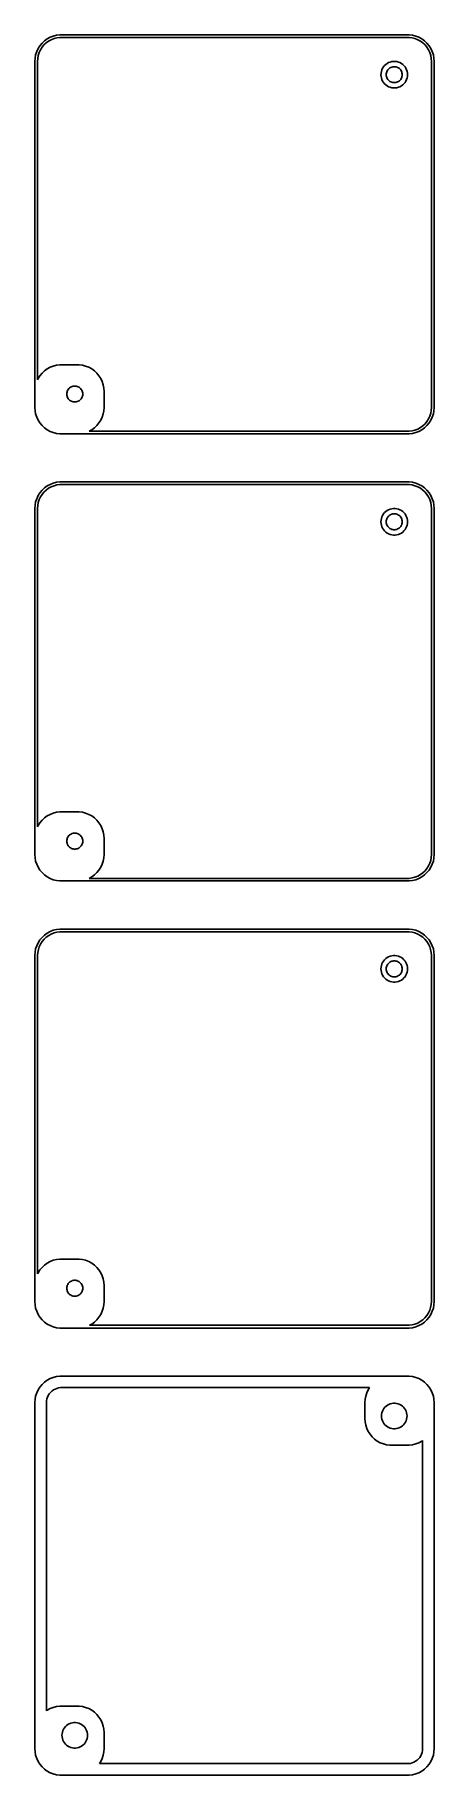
# Model space of a CAD drawing. Header units: metres. Extents: x -38 to 38, y 299 to 625.
import ezdxf

# ---------------------------------------------------------------- set-up
doc = ezdxf.new("R2010")
doc.units = ezdxf.units.M

msp = doc.modelspace()

# ---------------------------------------------------------------- linework, layer by layer
for p, q in [((-35.1791, 624.722), (-35.6871, 624.353)), ((-34.6289, 625.024), (-35.1791, 624.722)), ((-34.9112, 624.299), (-34.416, 624.572)), ((-34.0451, 625.255), (-34.6289, 625.024)), ((-34.416, 624.572), (-33.8906, 624.78)), ((-33.4369, 625.411), (-34.0451, 625.255)), ((-33.8906, 624.78), (-33.3432, 624.92)), ((-32.8139, 625.49), (-33.4369, 625.411)), ((-33.3432, 624.92), (-32.7825, 624.991)), ((32.8139, 625.49), (-32.8139, 625.49)), ((-32.7825, 624.991), (32.7825, 624.991)), ((32.7825, 624.991), (33.3432, 624.92)), ((33.4369, 625.411), (32.8139, 625.49)), ((33.3432, 624.92), (33.8906, 624.78)), ((34.0451, 625.255), (33.4369, 625.411)), ((33.8906, 624.78), (34.416, 624.572)), ((34.6289, 625.024), (34.0451, 625.255)), ((34.416, 624.572), (34.9112, 624.299)), ((35.1791, 624.722), (34.6289, 625.024)), ((35.6871, 624.353), (35.1791, 624.722)), ((-37.3429, 621.743), (-37.4606, 621.127)), ((-37.1489, 622.341), (-37.3429, 621.743)), ((-36.8815, 622.909), (-37.1489, 622.341)), ((-36.9645, 621.064), (-36.8586, 621.619)), ((-36.5451, 623.439), (-36.8815, 622.909)), ((-36.8586, 621.619), (-36.684, 622.157)), ((-36.684, 622.157), (-36.4434, 622.668)), ((-36.1448, 623.923), (-36.5451, 623.439)), ((-36.4434, 622.668), (-36.1406, 623.145)), ((-35.6871, 624.353), (-36.1448, 623.923)), ((-36.1406, 623.145), (-35.7803, 623.58)), ((-35.7803, 623.58), (-35.3684, 623.967)), ((-35.3684, 623.967), (-34.9112, 624.299)), ((34.9112, 624.299), (35.3684, 623.967)), ((35.3684, 623.967), (35.7803, 623.58)), ((36.1448, 623.923), (35.6871, 624.353)), ((35.7803, 623.58), (36.1406, 623.145)), ((36.1406, 623.145), (36.4434, 622.668)), ((36.5451, 623.439), (36.1448, 623.923)), ((36.4434, 622.668), (36.684, 622.157)), ((36.8815, 622.909), (36.5451, 623.439)), ((36.684, 622.157), (36.8586, 621.619)), ((36.8586, 621.619), (36.9645, 621.064)), ((37.1489, 622.341), (36.8815, 622.909)), ((37.3429, 621.743), (37.1489, 622.341)), ((37.4606, 621.127), (37.3429, 621.743)), ((-37.4606, 621.127), (-37.5, 620.5)), ((-37.5, 620.5), (-37.5, 555.5)), ((-37, 620.5), (-36.9645, 621.064)), ((-37, 560.657), (-37, 620.5)), ((27.5197, 618.313), (27.5, 618)), ((27.5, 618), (27.5197, 617.687)), ((27.5785, 618.622), (27.5197, 618.313)), ((27.6756, 618.92), (27.5785, 618.622)), ((27.8092, 619.204), (27.6756, 618.92)), ((27.9774, 619.469), (27.8092, 619.204)), ((28.1776, 619.711), (27.9774, 619.469)), ((28.4064, 619.926), (28.1776, 619.711)), ((28.6604, 620.111), (28.4064, 619.926)), ((28.5, 618), (28.5118, 618.188)), ((28.5118, 617.812), (28.5, 618)), ((28.5118, 618.188), (28.5471, 618.373)), ((28.5471, 618.373), (28.6053, 618.552)), ((28.6053, 618.552), (28.6855, 618.723)), ((28.9355, 620.262), (28.6604, 620.111)), ((28.6855, 618.723), (28.7865, 618.882)), ((28.7865, 618.882), (28.9065, 619.027)), ((28.9065, 619.027), (29.0439, 619.156)), ((29.2274, 620.378), (28.9355, 620.262)), ((29.0439, 619.156), (29.1963, 619.266)), ((29.1963, 619.266), (29.3613, 619.357)), ((29.5315, 620.456), (29.2274, 620.378)), ((29.3613, 619.357), (29.5365, 619.427)), ((29.843, 620.495), (29.5315, 620.456)), ((29.5365, 619.427), (29.7189, 619.473)), ((29.7189, 619.473), (29.9058, 619.497)), ((30.157, 620.495), (29.843, 620.495)), ((29.9058, 619.497), (30.0942, 619.497)), ((30.0942, 619.497), (30.2811, 619.473)), ((30.4684, 620.456), (30.157, 620.495)), ((30.2811, 619.473), (30.4635, 619.427)), ((30.4635, 619.427), (30.6387, 619.357)), ((30.7725, 620.378), (30.4684, 620.456)), ((30.6387, 619.357), (30.8037, 619.266)), ((31.0644, 620.262), (30.7725, 620.378)), ((30.8037, 619.266), (30.9561, 619.156)), ((30.9561, 619.156), (31.0934, 619.027)), ((31.3396, 620.111), (31.0644, 620.262)), ((31.0934, 619.027), (31.2135, 618.882)), ((31.2135, 618.882), (31.3145, 618.723)), ((31.3145, 618.723), (31.3947, 618.552)), ((31.5936, 619.926), (31.3396, 620.111)), ((31.3947, 618.552), (31.4529, 618.373)), ((31.4529, 618.373), (31.4882, 618.188)), ((31.4882, 618.188), (31.5, 618)), ((31.5, 618), (31.4882, 617.812)), ((31.8224, 619.711), (31.5936, 619.926)), ((32.0225, 619.469), (31.8224, 619.711)), ((32.1908, 619.204), (32.0225, 619.469)), ((32.3244, 618.92), (32.1908, 619.204)), ((32.4214, 618.622), (32.3244, 618.92)), ((32.4803, 618.313), (32.4214, 618.622)), ((32.5, 618), (32.4803, 618.313)), ((32.4803, 617.687), (32.5, 618)), ((36.9645, 621.064), (37, 620.5)), ((37, 620.5), (37, 555.5)), ((37.5, 620.5), (37.4606, 621.127)), ((37.5, 555.5), (37.5, 620.5)), ((27.5197, 617.687), (27.5785, 617.378)), ((27.5785, 617.378), (27.6756, 617.08)), ((27.6756, 617.08), (27.8092, 616.796)), ((27.8092, 616.796), (27.9774, 616.531)), ((27.9774, 616.531), (28.1776, 616.289)), ((28.1776, 616.289), (28.4064, 616.074)), ((28.4064, 616.074), (28.6604, 615.889)), ((28.5471, 617.627), (28.5118, 617.812)), ((28.6053, 617.448), (28.5471, 617.627)), ((28.6855, 617.277), (28.6053, 617.448)), ((28.6604, 615.889), (28.9355, 615.738)), ((28.7865, 617.118), (28.6855, 617.277)), ((28.9065, 616.973), (28.7865, 617.118)), ((29.0439, 616.844), (28.9065, 616.973)), ((28.9355, 615.738), (29.2274, 615.622)), ((29.1963, 616.734), (29.0439, 616.844)), ((29.3613, 616.643), (29.1963, 616.734)), ((29.2274, 615.622), (29.5315, 615.544)), ((29.5365, 616.573), (29.3613, 616.643)), ((29.5315, 615.544), (29.843, 615.505)), ((29.7189, 616.527), (29.5365, 616.573)), ((29.9058, 616.503), (29.7189, 616.527)), ((29.843, 615.505), (30.157, 615.505)), ((30.0942, 616.503), (29.9058, 616.503)), ((30.2811, 616.527), (30.0942, 616.503)), ((30.157, 615.505), (30.4684, 615.544)), ((30.4635, 616.573), (30.2811, 616.527)), ((30.6387, 616.643), (30.4635, 616.573)), ((30.4684, 615.544), (30.7725, 615.622)), ((30.8037, 616.734), (30.6387, 616.643)), ((30.7725, 615.622), (31.0644, 615.738)), ((30.9561, 616.844), (30.8037, 616.734)), ((31.0934, 616.973), (30.9561, 616.844)), ((31.0644, 615.738), (31.3396, 615.889)), ((31.2135, 617.118), (31.0934, 616.973)), ((31.3145, 617.277), (31.2135, 617.118)), ((31.3947, 617.448), (31.3145, 617.277)), ((31.3396, 615.889), (31.5936, 616.074)), ((31.4529, 617.627), (31.3947, 617.448)), ((31.4882, 617.812), (31.4529, 617.627)), ((31.5936, 616.074), (31.8224, 616.289)), ((31.8224, 616.289), (32.0225, 616.531)), ((32.0225, 616.531), (32.1908, 616.796)), ((32.1908, 616.796), (32.3244, 617.08)), ((32.3244, 617.08), (32.4214, 617.378)), ((32.4214, 617.378), (32.4803, 617.687)), ((-35.1791, 562.722), (-35.6871, 562.353)), ((-34.6289, 563.024), (-35.1791, 562.722)), ((-34.0451, 563.255), (-34.6289, 563.024)), ((-33.4369, 563.411), (-34.0451, 563.255)), ((-32.8139, 563.49), (-33.4369, 563.411)), ((-29.186, 563.49), (-32.8139, 563.49)), ((-28.5631, 563.411), (-29.186, 563.49)), ((-27.9549, 563.255), (-28.5631, 563.411)), ((-27.3711, 563.024), (-27.9549, 563.255)), ((-26.8209, 562.722), (-27.3711, 563.024)), ((-26.3129, 562.353), (-26.8209, 562.722)), ((-36.8815, 560.909), (-37, 560.657)), ((-36.5451, 561.439), (-36.8815, 560.909)), ((-36.1448, 561.923), (-36.5451, 561.439)), ((-35.6871, 562.353), (-36.1448, 561.923)), ((-31.0934, 559.027), (-30.9561, 559.156)), ((-30.9561, 559.156), (-30.8037, 559.266)), ((-30.8037, 559.266), (-30.6387, 559.357)), ((-30.6387, 559.357), (-30.4635, 559.427)), ((-30.4635, 559.427), (-30.2811, 559.473)), ((-30.2811, 559.473), (-30.0942, 559.497)), ((-30.0942, 559.497), (-29.9058, 559.497)), ((-29.9058, 559.497), (-29.7189, 559.473)), ((-29.7189, 559.473), (-29.5365, 559.427)), ((-29.5365, 559.427), (-29.3613, 559.357)), ((-29.3613, 559.357), (-29.1963, 559.266)), ((-29.1963, 559.266), (-29.0439, 559.156)), ((-29.0439, 559.156), (-28.9065, 559.027)), ((-25.8551, 561.923), (-26.3129, 562.353)), ((-25.4549, 561.439), (-25.8551, 561.923)), ((-25.1185, 560.909), (-25.4549, 561.439)), ((-24.8511, 560.341), (-25.1185, 560.909)), ((-24.6571, 559.743), (-24.8511, 560.341)), ((-24.5394, 559.127), (-24.6571, 559.743)), ((-31.5, 558), (-31.4882, 558.188)), ((-31.4882, 557.812), (-31.5, 558)), ((-31.4882, 558.188), (-31.4529, 558.373)), ((-31.4529, 557.627), (-31.4882, 557.812)), ((-31.4529, 558.373), (-31.3947, 558.552)), ((-31.3947, 557.448), (-31.4529, 557.627)), ((-31.3947, 558.552), (-31.3145, 558.723)), ((-31.3145, 557.277), (-31.3947, 557.448)), ((-31.3145, 558.723), (-31.2135, 558.882)), ((-31.2135, 557.118), (-31.3145, 557.277)), ((-31.2135, 558.882), (-31.0934, 559.027)), ((-31.0934, 556.973), (-31.2135, 557.118)), ((-30.9561, 556.844), (-31.0934, 556.973)), ((-30.8037, 556.734), (-30.9561, 556.844)), ((-30.6387, 556.643), (-30.8037, 556.734)), ((-30.4635, 556.573), (-30.6387, 556.643)), ((-30.2811, 556.527), (-30.4635, 556.573)), ((-30.0942, 556.503), (-30.2811, 556.527)), ((-29.9058, 556.503), (-30.0942, 556.503)), ((-29.7189, 556.527), (-29.9058, 556.503)), ((-29.5365, 556.573), (-29.7189, 556.527)), ((-29.3613, 556.643), (-29.5365, 556.573)), ((-29.1963, 556.734), (-29.3613, 556.643)), ((-29.0439, 556.844), (-29.1963, 556.734)), ((-28.9065, 556.973), (-29.0439, 556.844)), ((-28.9065, 559.027), (-28.7865, 558.882)), ((-28.7865, 557.118), (-28.9065, 556.973)), ((-28.7865, 558.882), (-28.6855, 558.723)), ((-28.6855, 557.277), (-28.7865, 557.118)), ((-28.6855, 558.723), (-28.6053, 558.552)), ((-28.6053, 557.448), (-28.6855, 557.277)), ((-28.6053, 558.552), (-28.5471, 558.373)), ((-28.5471, 557.627), (-28.6053, 557.448)), ((-28.5471, 558.373), (-28.5118, 558.188)), ((-28.5118, 557.812), (-28.5471, 557.627)), ((-28.5118, 558.188), (-28.5, 558)), ((-28.5, 558), (-28.5118, 557.812)), ((-24.5, 558.5), (-24.5394, 559.127)), ((-24.5, 555.5), (-24.5, 558.5)), ((-37.5, 555.5), (-37.4606, 554.873)), ((-37.4606, 554.873), (-37.3429, 554.257)), ((-37.3429, 554.257), (-37.1489, 553.659)), ((-37.1489, 553.659), (-36.8815, 553.091)), ((-36.8815, 553.091), (-36.5451, 552.561)), ((-25.4549, 552.561), (-25.1185, 553.091)), ((-25.1185, 553.091), (-24.8511, 553.659)), ((-24.8511, 553.659), (-24.6571, 554.257)), ((-24.6571, 554.257), (-24.5394, 554.873)), ((-24.5394, 554.873), (-24.5, 555.5)), ((36.1406, 552.855), (35.7803, 552.42)), ((36.4434, 553.332), (36.1406, 552.855)), ((36.684, 553.843), (36.4434, 553.332)), ((36.5451, 552.561), (36.8815, 553.091)), ((36.8586, 554.381), (36.684, 553.843)), ((36.9645, 554.936), (36.8586, 554.381)), ((36.8815, 553.091), (37.1489, 553.659)), ((37, 555.5), (36.9645, 554.936)), ((37.1489, 553.659), (37.3429, 554.257)), ((37.3429, 554.257), (37.4606, 554.873)), ((37.4606, 554.873), (37.5, 555.5)), ((-36.5451, 552.561), (-36.1448, 552.077)), ((-36.1448, 552.077), (-35.6871, 551.647)), ((-35.6871, 551.647), (-35.1791, 551.278)), ((-35.1791, 551.278), (-34.6289, 550.976)), ((-34.6289, 550.976), (-34.0451, 550.745)), ((-34.0451, 550.745), (-33.4369, 550.589)), ((-33.4369, 550.589), (-32.8139, 550.51)), ((-32.8139, 550.51), (32.8139, 550.51)), ((-27.311, 551.009), (-26.8209, 551.278)), ((32.7825, 551.009), (-27.311, 551.009)), ((-26.8209, 551.278), (-26.3129, 551.647)), ((-26.3129, 551.647), (-25.8551, 552.077)), ((-25.8551, 552.077), (-25.4549, 552.561)), ((33.3432, 551.08), (32.7825, 551.009)), ((32.8139, 550.51), (33.4369, 550.589)), ((33.8906, 551.22), (33.3432, 551.08)), ((33.4369, 550.589), (34.0451, 550.745)), ((34.416, 551.428), (33.8906, 551.22)), ((34.0451, 550.745), (34.6289, 550.976)), ((34.9112, 551.701), (34.416, 551.428)), ((34.6289, 550.976), (35.1791, 551.278)), ((35.3684, 552.033), (34.9112, 551.701)), ((35.1791, 551.278), (35.6871, 551.647)), ((35.7803, 552.42), (35.3684, 552.033)), ((35.6871, 551.647), (36.1448, 552.077)), ((36.1448, 552.077), (36.5451, 552.561)), ((-36.1448, 539.923), (-36.5451, 539.439)), ((-35.6871, 540.353), (-36.1448, 539.923)), ((-36.1406, 539.145), (-35.7803, 539.58)), ((-35.7803, 539.58), (-35.3684, 539.967)), ((-35.1791, 540.722), (-35.6871, 540.353)), ((-35.3684, 539.967), (-34.9112, 540.299)), ((-34.6289, 541.024), (-35.1791, 540.722)), ((-34.9112, 540.299), (-34.416, 540.572)), ((-34.0451, 541.255), (-34.6289, 541.024)), ((-34.416, 540.572), (-33.8906, 540.78)), ((-33.4369, 541.411), (-34.0451, 541.255)), ((-33.8906, 540.78), (-33.3432, 540.92)), ((-32.8139, 541.49), (-33.4369, 541.411)), ((-33.3432, 540.92), (-32.7825, 540.991)), ((32.8139, 541.49), (-32.8139, 541.49)), ((-32.7825, 540.991), (32.7825, 540.991)), ((32.7825, 540.991), (33.3432, 540.92)), ((33.4369, 541.411), (32.8139, 541.49)), ((33.3432, 540.92), (33.8906, 540.78)), ((34.0451, 541.255), (33.4369, 541.411)), ((33.8906, 540.78), (34.416, 540.572)), ((34.6289, 541.024), (34.0451, 541.255)), ((34.416, 540.572), (34.9112, 540.299)), ((35.1791, 540.722), (34.6289, 541.024)), ((34.9112, 540.299), (35.3684, 539.967)), ((35.6871, 540.353), (35.1791, 540.722)), ((35.3684, 539.967), (35.7803, 539.58)), ((36.1448, 539.923), (35.6871, 540.353)), ((35.7803, 539.58), (36.1406, 539.145)), ((36.5451, 539.439), (36.1448, 539.923)), ((-37.4606, 537.127), (-37.5, 536.5)), ((-37.5, 536.5), (-37.5, 471.5)), ((-37.3429, 537.743), (-37.4606, 537.127)), ((-37.1489, 538.341), (-37.3429, 537.743)), ((-36.8815, 538.909), (-37.1489, 538.341)), ((-37, 536.5), (-36.9645, 537.064)), ((-37, 476.657), (-37, 536.5)), ((-36.9645, 537.064), (-36.8586, 537.619)), ((-36.5451, 539.439), (-36.8815, 538.909)), ((-36.8586, 537.619), (-36.684, 538.157)), ((-36.684, 538.157), (-36.4434, 538.668)), ((-36.4434, 538.668), (-36.1406, 539.145)), ((28.9355, 536.262), (28.6604, 536.111)), ((29.2274, 536.378), (28.9355, 536.262)), ((29.5315, 536.456), (29.2274, 536.378)), ((29.843, 536.495), (29.5315, 536.456)), ((30.157, 536.495), (29.843, 536.495)), ((30.4684, 536.456), (30.157, 536.495)), ((30.7725, 536.378), (30.4684, 536.456)), ((31.0644, 536.262), (30.7725, 536.378)), ((31.3396, 536.111), (31.0644, 536.262)), ((36.1406, 539.145), (36.4434, 538.668)), ((36.4434, 538.668), (36.684, 538.157)), ((36.8815, 538.909), (36.5451, 539.439)), ((36.684, 538.157), (36.8586, 537.619)), ((36.8586, 537.619), (36.9645, 537.064)), ((37.1489, 538.341), (36.8815, 538.909)), ((36.9645, 537.064), (37, 536.5)), ((37, 536.5), (37, 471.5)), ((37.3429, 537.743), (37.1489, 538.341)), ((37.4606, 537.127), (37.3429, 537.743)), ((37.5, 536.5), (37.4606, 537.127)), ((37.5, 471.5), (37.5, 536.5)), ((27.5197, 534.313), (27.5, 534)), ((27.5, 534), (27.5197, 533.687)), ((27.5785, 534.622), (27.5197, 534.313)), ((27.5197, 533.687), (27.5785, 533.378)), ((27.6756, 534.92), (27.5785, 534.622)), ((27.5785, 533.378), (27.6756, 533.08)), ((27.8092, 535.204), (27.6756, 534.92)), ((27.6756, 533.08), (27.8092, 532.796)), ((27.9774, 535.469), (27.8092, 535.204)), ((28.1776, 535.711), (27.9774, 535.469)), ((28.4064, 535.926), (28.1776, 535.711)), ((28.6604, 536.111), (28.4064, 535.926)), ((28.5, 534), (28.5118, 534.188)), ((28.5118, 533.812), (28.5, 534)), ((28.5118, 534.188), (28.5471, 534.373)), ((28.5471, 533.627), (28.5118, 533.812)), ((28.5471, 534.373), (28.6053, 534.552)), ((28.6053, 533.448), (28.5471, 533.627)), ((28.6053, 534.552), (28.6855, 534.723)), ((28.6855, 533.277), (28.6053, 533.448)), ((28.6855, 534.723), (28.7865, 534.882)), ((28.7865, 533.118), (28.6855, 533.277)), ((28.7865, 534.882), (28.9065, 535.027)), ((28.9065, 532.973), (28.7865, 533.118)), ((28.9065, 535.027), (29.0439, 535.156)), ((29.0439, 535.156), (29.1963, 535.266)), ((29.1963, 535.266), (29.3613, 535.357)), ((29.3613, 535.357), (29.5365, 535.427)), ((29.5365, 535.427), (29.7189, 535.473)), ((29.7189, 535.473), (29.9058, 535.497)), ((29.9058, 535.497), (30.0942, 535.497)), ((30.0942, 535.497), (30.2811, 535.473)), ((30.2811, 535.473), (30.4635, 535.427)), ((30.4635, 535.427), (30.6387, 535.357)), ((30.6387, 535.357), (30.8037, 535.266)), ((30.8037, 535.266), (30.9561, 535.156)), ((30.9561, 535.156), (31.0934, 535.027)), ((31.0934, 535.027), (31.2135, 534.882)), ((31.2135, 533.118), (31.0934, 532.973)), ((31.2135, 534.882), (31.3145, 534.723)), ((31.3145, 533.277), (31.2135, 533.118)), ((31.3145, 534.723), (31.3947, 534.552)), ((31.3947, 533.448), (31.3145, 533.277)), ((31.5936, 535.926), (31.3396, 536.111)), ((31.3947, 534.552), (31.4529, 534.373)), ((31.4529, 533.627), (31.3947, 533.448)), ((31.4529, 534.373), (31.4882, 534.188)), ((31.4882, 533.812), (31.4529, 533.627)), ((31.4882, 534.188), (31.5, 534)), ((31.5, 534), (31.4882, 533.812)), ((31.8224, 535.711), (31.5936, 535.926)), ((32.0225, 535.469), (31.8224, 535.711)), ((32.1908, 535.204), (32.0225, 535.469)), ((32.3244, 534.92), (32.1908, 535.204)), ((32.1908, 532.796), (32.3244, 533.08)), ((32.4214, 534.622), (32.3244, 534.92)), ((32.3244, 533.08), (32.4214, 533.378)), ((32.4803, 534.313), (32.4214, 534.622)), ((32.4214, 533.378), (32.4803, 533.687)), ((32.5, 534), (32.4803, 534.313)), ((32.4803, 533.687), (32.5, 534)), ((27.8092, 532.796), (27.9774, 532.531)), ((27.9774, 532.531), (28.1776, 532.289)), ((28.1776, 532.289), (28.4064, 532.074)), ((28.4064, 532.074), (28.6604, 531.889)), ((28.6604, 531.889), (28.9355, 531.738)), ((29.0439, 532.844), (28.9065, 532.973)), ((28.9355, 531.738), (29.2274, 531.622)), ((29.1963, 532.734), (29.0439, 532.844)), ((29.3613, 532.643), (29.1963, 532.734)), ((29.2274, 531.622), (29.5315, 531.544)), ((29.5365, 532.573), (29.3613, 532.643)), ((29.5315, 531.544), (29.843, 531.505)), ((29.7189, 532.527), (29.5365, 532.573)), ((29.9058, 532.503), (29.7189, 532.527)), ((29.843, 531.505), (30.157, 531.505)), ((30.0942, 532.503), (29.9058, 532.503)), ((30.2811, 532.527), (30.0942, 532.503)), ((30.157, 531.505), (30.4684, 531.544)), ((30.4635, 532.573), (30.2811, 532.527)), ((30.6387, 532.643), (30.4635, 532.573)), ((30.4684, 531.544), (30.7725, 531.622)), ((30.8037, 532.734), (30.6387, 532.643)), ((30.7725, 531.622), (31.0644, 531.738)), ((30.9561, 532.844), (30.8037, 532.734)), ((31.0934, 532.973), (30.9561, 532.844)), ((31.0644, 531.738), (31.3396, 531.889)), ((31.3396, 531.889), (31.5936, 532.074)), ((31.5936, 532.074), (31.8224, 532.289)), ((31.8224, 532.289), (32.0225, 532.531)), ((32.0225, 532.531), (32.1908, 532.796)), ((-36.5451, 477.439), (-36.8815, 476.909)), ((-36.1448, 477.923), (-36.5451, 477.439)), ((-35.6871, 478.353), (-36.1448, 477.923)), ((-35.1791, 478.722), (-35.6871, 478.353)), ((-34.6289, 479.024), (-35.1791, 478.722)), ((-34.0451, 479.255), (-34.6289, 479.024)), ((-33.4369, 479.411), (-34.0451, 479.255)), ((-32.8139, 479.49), (-33.4369, 479.411)), ((-29.186, 479.49), (-32.8139, 479.49)), ((-28.5631, 479.411), (-29.186, 479.49)), ((-27.9549, 479.255), (-28.5631, 479.411)), ((-27.3711, 479.024), (-27.9549, 479.255)), ((-26.8209, 478.722), (-27.3711, 479.024)), ((-26.3129, 478.353), (-26.8209, 478.722)), ((-25.8551, 477.923), (-26.3129, 478.353)), ((-25.4549, 477.439), (-25.8551, 477.923)), ((-25.1185, 476.909), (-25.4549, 477.439)), ((-36.8815, 476.909), (-37, 476.657)), ((-31.5, 474), (-31.4882, 474.188)), ((-31.4882, 474.188), (-31.4529, 474.373)), ((-31.4529, 474.373), (-31.3947, 474.552)), ((-31.3947, 474.552), (-31.3145, 474.723)), ((-31.3145, 474.723), (-31.2135, 474.882)), ((-31.2135, 474.882), (-31.0934, 475.027)), ((-31.0934, 475.027), (-30.9561, 475.156)), ((-30.9561, 475.156), (-30.8037, 475.266)), ((-30.8037, 475.266), (-30.6387, 475.357)), ((-30.6387, 475.357), (-30.4635, 475.427)), ((-30.4635, 475.427), (-30.2811, 475.473)), ((-30.2811, 475.473), (-30.0942, 475.497)), ((-30.0942, 475.497), (-29.9058, 475.497)), ((-29.9058, 475.497), (-29.7189, 475.473)), ((-29.7189, 475.473), (-29.5365, 475.427)), ((-29.5365, 475.427), (-29.3613, 475.357)), ((-29.3613, 475.357), (-29.1963, 475.266)), ((-29.1963, 475.266), (-29.0439, 475.156)), ((-29.0439, 475.156), (-28.9065, 475.027)), ((-28.9065, 475.027), (-28.7865, 474.882)), ((-28.7865, 474.882), (-28.6855, 474.723)), ((-28.6855, 474.723), (-28.6053, 474.552)), ((-28.6053, 474.552), (-28.5471, 474.373)), ((-28.5471, 474.373), (-28.5118, 474.188)), ((-28.5118, 474.188), (-28.5, 474)), ((-24.8511, 476.341), (-25.1185, 476.909)), ((-24.6571, 475.743), (-24.8511, 476.341)), ((-24.5394, 475.127), (-24.6571, 475.743)), ((-24.5, 474.5), (-24.5394, 475.127)), ((-24.5, 471.5), (-24.5, 474.5)), ((-37.5, 471.5), (-37.4606, 470.873)), ((-37.4606, 470.873), (-37.3429, 470.257)), ((-31.4882, 473.812), (-31.5, 474)), ((-31.4529, 473.627), (-31.4882, 473.812)), ((-31.3947, 473.448), (-31.4529, 473.627)), ((-31.3145, 473.277), (-31.3947, 473.448)), ((-31.2135, 473.118), (-31.3145, 473.277)), ((-31.0934, 472.973), (-31.2135, 473.118)), ((-30.9561, 472.844), (-31.0934, 472.973)), ((-30.8037, 472.734), (-30.9561, 472.844)), ((-30.6387, 472.643), (-30.8037, 472.734)), ((-30.4635, 472.573), (-30.6387, 472.643)), ((-30.2811, 472.527), (-30.4635, 472.573)), ((-30.0942, 472.503), (-30.2811, 472.527)), ((-29.9058, 472.503), (-30.0942, 472.503)), ((-29.7189, 472.527), (-29.9058, 472.503)), ((-29.5365, 472.573), (-29.7189, 472.527)), ((-29.3613, 472.643), (-29.5365, 472.573)), ((-29.1963, 472.734), (-29.3613, 472.643)), ((-29.0439, 472.844), (-29.1963, 472.734)), ((-28.9065, 472.973), (-29.0439, 472.844)), ((-28.7865, 473.118), (-28.9065, 472.973)), ((-28.6855, 473.277), (-28.7865, 473.118)), ((-28.6053, 473.448), (-28.6855, 473.277)), ((-28.5471, 473.627), (-28.6053, 473.448)), ((-28.5118, 473.812), (-28.5471, 473.627)), ((-28.5, 474), (-28.5118, 473.812)), ((-24.6571, 470.257), (-24.5394, 470.873)), ((-24.5394, 470.873), (-24.5, 471.5)), ((36.9645, 470.936), (36.8586, 470.381)), ((37, 471.5), (36.9645, 470.936)), ((37.3429, 470.257), (37.4606, 470.873)), ((37.4606, 470.873), (37.5, 471.5)), ((-37.3429, 470.257), (-37.1489, 469.659)), ((-37.1489, 469.659), (-36.8815, 469.091)), ((-36.8815, 469.091), (-36.5451, 468.561)), ((-36.5451, 468.561), (-36.1448, 468.077)), ((-36.1448, 468.077), (-35.6871, 467.647)), ((-35.6871, 467.647), (-35.1791, 467.278)), ((-26.8209, 467.278), (-26.3129, 467.647)), ((-26.3129, 467.647), (-25.8551, 468.077)), ((-25.8551, 468.077), (-25.4549, 468.561)), ((-25.4549, 468.561), (-25.1185, 469.091)), ((-25.1185, 469.091), (-24.8511, 469.659)), ((-24.8511, 469.659), (-24.6571, 470.257)), ((34.9112, 467.701), (34.416, 467.428)), ((35.3684, 468.033), (34.9112, 467.701)), ((35.1791, 467.278), (35.6871, 467.647)), ((35.7803, 468.42), (35.3684, 468.033)), ((35.6871, 467.647), (36.1448, 468.077)), ((36.1406, 468.855), (35.7803, 468.42)), ((36.4434, 469.332), (36.1406, 468.855)), ((36.1448, 468.077), (36.5451, 468.561)), ((36.684, 469.843), (36.4434, 469.332)), ((36.5451, 468.561), (36.8815, 469.091)), ((36.8586, 470.381), (36.684, 469.843)), ((36.8815, 469.091), (37.1489, 469.659)), ((37.1489, 469.659), (37.3429, 470.257)), ((-35.1791, 467.278), (-34.6289, 466.976)), ((-34.6289, 466.976), (-34.0451, 466.745)), ((-34.0451, 466.745), (-33.4369, 466.589)), ((-33.4369, 466.589), (-32.8139, 466.51)), ((-32.8139, 466.51), (32.8139, 466.51)), ((-27.311, 467.009), (-26.8209, 467.278)), ((32.7825, 467.009), (-27.311, 467.009)), ((33.3432, 467.08), (32.7825, 467.009)), ((32.8139, 466.51), (33.4369, 466.589)), ((33.8906, 467.22), (33.3432, 467.08)), ((33.4369, 466.589), (34.0451, 466.745)), ((34.416, 467.428), (33.8906, 467.22)), ((34.0451, 466.745), (34.6289, 466.976)), ((34.6289, 466.976), (35.1791, 467.278)), ((-36.8815, 454.909), (-37.1489, 454.341)), ((-36.5451, 455.439), (-36.8815, 454.909)), ((-36.6547, 454.145), (-36.4158, 454.653)), ((-36.1448, 455.923), (-36.5451, 455.439)), ((-36.4158, 454.653), (-36.1151, 455.127)), ((-35.6871, 456.353), (-36.1448, 455.923)), ((-36.1151, 455.127), (-35.7574, 455.559)), ((-35.7574, 455.559), (-35.3483, 455.943)), ((-35.1791, 456.722), (-35.6871, 456.353)), ((-35.3483, 455.943), (-34.8944, 456.273)), ((-34.6289, 457.024), (-35.1791, 456.722)), ((-34.8944, 456.273), (-34.4026, 456.543)), ((-34.0451, 457.255), (-34.6289, 457.024)), ((-34.4026, 456.543), (-33.8808, 456.75)), ((-33.4369, 457.411), (-34.0451, 457.255)), ((-33.8808, 456.75), (-33.3373, 456.889)), ((-32.8139, 457.49), (-33.4369, 457.411)), ((-33.3373, 456.889), (-32.7806, 456.96)), ((32.8139, 457.49), (-32.8139, 457.49)), ((-32.7806, 456.96), (32.7806, 456.96)), ((32.7806, 456.96), (33.3373, 456.889)), ((33.4369, 457.411), (32.8139, 457.49)), ((33.3373, 456.889), (33.8808, 456.75)), ((34.0451, 457.255), (33.4369, 457.411)), ((33.8808, 456.75), (34.4026, 456.543)), ((34.6289, 457.024), (34.0451, 457.255)), ((34.4026, 456.543), (34.8944, 456.273)), ((35.1791, 456.722), (34.6289, 457.024)), ((34.8944, 456.273), (35.3483, 455.943)), ((35.6871, 456.353), (35.1791, 456.722)), ((35.3483, 455.943), (35.7574, 455.559)), ((36.1448, 455.923), (35.6871, 456.353)), ((35.7574, 455.559), (36.1151, 455.127)), ((36.1151, 455.127), (36.4158, 454.653)), ((36.5451, 455.439), (36.1448, 455.923)), ((36.4158, 454.653), (36.6547, 454.145)), ((36.8815, 454.909), (36.5451, 455.439)), ((37.1489, 454.341), (36.8815, 454.909)), ((-37.4606, 453.127), (-37.5, 452.5)), ((-37.5, 452.5), (-37.5, 387.5)), ((-37.3429, 453.743), (-37.4606, 453.127)), ((-37.1489, 454.341), (-37.3429, 453.743)), ((-36.9685, 452.5), (-36.9333, 453.06)), ((-36.9685, 392.724), (-36.9685, 452.5)), ((-36.9333, 453.06), (-36.8282, 453.611)), ((-36.8282, 453.611), (-36.6547, 454.145)), ((27.9774, 451.469), (27.8092, 451.204)), ((28.1776, 451.711), (27.9774, 451.469)), ((28.4064, 451.926), (28.1776, 451.711)), ((28.6604, 452.111), (28.4064, 451.926)), ((28.9355, 452.262), (28.6604, 452.111)), ((29.2274, 452.378), (28.9355, 452.262)), ((29.0439, 451.156), (29.1963, 451.266)), ((29.1963, 451.266), (29.3613, 451.357)), ((29.5315, 452.456), (29.2274, 452.378)), ((29.3613, 451.357), (29.5365, 451.427)), ((29.843, 452.495), (29.5315, 452.456)), ((29.5365, 451.427), (29.7189, 451.473)), ((29.7189, 451.473), (29.9058, 451.497)), ((30.157, 452.495), (29.843, 452.495)), ((29.9058, 451.497), (30.0942, 451.497)), ((30.0942, 451.497), (30.2811, 451.473)), ((30.4684, 452.456), (30.157, 452.495)), ((30.2811, 451.473), (30.4635, 451.427)), ((30.4635, 451.427), (30.6387, 451.357)), ((30.7725, 452.378), (30.4684, 452.456)), ((30.6387, 451.357), (30.8037, 451.266)), ((31.0644, 452.262), (30.7725, 452.378)), ((30.8037, 451.266), (30.9561, 451.156)), ((31.3396, 452.111), (31.0644, 452.262)), ((31.5936, 451.926), (31.3396, 452.111)), ((31.8224, 451.711), (31.5936, 451.926)), ((32.0225, 451.469), (31.8224, 451.711)), ((32.1908, 451.204), (32.0225, 451.469)), ((36.6547, 454.145), (36.8282, 453.611)), ((36.8282, 453.611), (36.9333, 453.06)), ((36.9333, 453.06), (36.9685, 452.5)), ((36.9685, 452.5), (36.9685, 387.5)), ((37.3429, 453.743), (37.1489, 454.341)), ((37.4606, 453.127), (37.3429, 453.743)), ((37.5, 452.5), (37.4606, 453.127)), ((37.5, 387.5), (37.5, 452.5)), ((27.5197, 450.313), (27.5, 450)), ((27.5, 450), (27.5197, 449.687)), ((27.5785, 450.622), (27.5197, 450.313)), ((27.5197, 449.687), (27.5785, 449.378)), ((27.6756, 450.92), (27.5785, 450.622)), ((27.5785, 449.378), (27.6756, 449.08)), ((27.8092, 451.204), (27.6756, 450.92)), ((27.6756, 449.08), (27.8092, 448.796)), ((27.8092, 448.796), (27.9774, 448.531)), ((27.9774, 448.531), (28.1776, 448.289)), ((28.1776, 448.289), (28.4064, 448.074)), ((28.4064, 448.074), (28.6604, 447.889)), ((28.5, 450), (28.5118, 450.188)), ((28.5118, 449.812), (28.5, 450)), ((28.5118, 450.188), (28.5471, 450.373)), ((28.5471, 449.627), (28.5118, 449.812)), ((28.5471, 450.373), (28.6053, 450.552)), ((28.6053, 449.448), (28.5471, 449.627)), ((28.6053, 450.552), (28.6855, 450.723)), ((28.6855, 449.277), (28.6053, 449.448)), ((28.6855, 450.723), (28.7865, 450.882)), ((28.7865, 449.118), (28.6855, 449.277)), ((28.7865, 450.882), (28.9065, 451.027)), ((28.9065, 448.973), (28.7865, 449.118)), ((28.9065, 451.027), (29.0439, 451.156)), ((29.0439, 448.844), (28.9065, 448.973)), ((29.1963, 448.734), (29.0439, 448.844)), ((29.3613, 448.643), (29.1963, 448.734)), ((29.5365, 448.573), (29.3613, 448.643)), ((29.7189, 448.527), (29.5365, 448.573)), ((29.9058, 448.503), (29.7189, 448.527)), ((30.0942, 448.503), (29.9058, 448.503)), ((30.2811, 448.527), (30.0942, 448.503)), ((30.4635, 448.573), (30.2811, 448.527)), ((30.6387, 448.643), (30.4635, 448.573)), ((30.8037, 448.734), (30.6387, 448.643)), ((30.9561, 448.844), (30.8037, 448.734)), ((30.9561, 451.156), (31.0934, 451.027)), ((31.0934, 448.973), (30.9561, 448.844)), ((31.0934, 451.027), (31.2135, 450.882)), ((31.2135, 449.118), (31.0934, 448.973)), ((31.2135, 450.882), (31.3145, 450.723)), ((31.3145, 449.277), (31.2135, 449.118)), ((31.3145, 450.723), (31.3947, 450.552)), ((31.3947, 449.448), (31.3145, 449.277)), ((31.3396, 447.889), (31.5936, 448.074)), ((31.3947, 450.552), (31.4529, 450.373)), ((31.4529, 449.627), (31.3947, 449.448)), ((31.4529, 450.373), (31.4882, 450.188)), ((31.4882, 449.812), (31.4529, 449.627)), ((31.4882, 450.188), (31.5, 450)), ((31.5, 450), (31.4882, 449.812)), ((31.5936, 448.074), (31.8224, 448.289)), ((31.8224, 448.289), (32.0225, 448.531)), ((32.0225, 448.531), (32.1908, 448.796)), ((32.3244, 450.92), (32.1908, 451.204)), ((32.1908, 448.796), (32.3244, 449.08)), ((32.4214, 450.622), (32.3244, 450.92)), ((32.3244, 449.08), (32.4214, 449.378)), ((32.4803, 450.313), (32.4214, 450.622)), ((32.4214, 449.378), (32.4803, 449.687)), ((32.5, 450), (32.4803, 450.313)), ((32.4803, 449.687), (32.5, 450)), ((28.6604, 447.889), (28.9355, 447.738)), ((28.9355, 447.738), (29.2274, 447.622)), ((29.2274, 447.622), (29.5315, 447.544)), ((29.5315, 447.544), (29.843, 447.505)), ((29.843, 447.505), (30.157, 447.505)), ((30.157, 447.505), (30.4684, 447.544)), ((30.4684, 447.544), (30.7725, 447.622)), ((30.7725, 447.622), (31.0644, 447.738)), ((31.0644, 447.738), (31.3396, 447.889)), ((-36.8815, 392.909), (-36.9685, 392.724)), ((-36.5451, 393.439), (-36.8815, 392.909)), ((-36.1448, 393.923), (-36.5451, 393.439)), ((-35.6871, 394.353), (-36.1448, 393.923)), ((-35.1791, 394.722), (-35.6871, 394.353)), ((-34.6289, 395.024), (-35.1791, 394.722)), ((-34.0451, 395.255), (-34.6289, 395.024)), ((-33.4369, 395.411), (-34.0451, 395.255)), ((-32.8139, 395.49), (-33.4369, 395.411)), ((-29.186, 395.49), (-32.8139, 395.49)), ((-28.5631, 395.411), (-29.186, 395.49)), ((-27.9549, 395.255), (-28.5631, 395.411)), ((-27.3711, 395.024), (-27.9549, 395.255)), ((-26.8209, 394.722), (-27.3711, 395.024)), ((-26.3129, 394.353), (-26.8209, 394.722)), ((-25.8551, 393.923), (-26.3129, 394.353)), ((-25.4549, 393.439), (-25.8551, 393.923)), ((-25.1185, 392.909), (-25.4549, 393.439)), ((-24.8511, 392.341), (-25.1185, 392.909)), ((-31.5, 390), (-31.4882, 390.188)), ((-31.4882, 389.812), (-31.5, 390)), ((-31.4882, 390.188), (-31.4529, 390.373)), ((-31.4529, 389.627), (-31.4882, 389.812)), ((-31.4529, 390.373), (-31.3947, 390.552)), ((-31.3947, 389.448), (-31.4529, 389.627)), ((-31.3947, 390.552), (-31.3145, 390.723)), ((-31.3145, 389.277), (-31.3947, 389.448)), ((-31.3145, 390.723), (-31.2135, 390.882)), ((-31.2135, 389.118), (-31.3145, 389.277)), ((-31.2135, 390.882), (-31.0934, 391.027)), ((-31.0934, 388.973), (-31.2135, 389.118)), ((-31.0934, 391.027), (-30.9561, 391.156)), ((-30.9561, 391.156), (-30.8037, 391.266)), ((-30.8037, 391.266), (-30.6387, 391.357)), ((-30.6387, 391.357), (-30.4635, 391.427)), ((-30.4635, 391.427), (-30.2811, 391.473)), ((-30.2811, 391.473), (-30.0942, 391.497)), ((-30.0942, 391.497), (-29.9058, 391.497)), ((-29.9058, 391.497), (-29.7189, 391.473)), ((-29.7189, 391.473), (-29.5365, 391.427)), ((-29.5365, 391.427), (-29.3613, 391.357)), ((-29.3613, 391.357), (-29.1963, 391.266)), ((-29.1963, 391.266), (-29.0439, 391.156)), ((-29.0439, 391.156), (-28.9065, 391.027)), ((-28.9065, 391.027), (-28.7865, 390.882)), ((-28.7865, 389.118), (-28.9065, 388.973)), ((-28.7865, 390.882), (-28.6855, 390.723)), ((-28.6855, 389.277), (-28.7865, 389.118)), ((-28.6855, 390.723), (-28.6053, 390.552)), ((-28.6053, 389.448), (-28.6855, 389.277)), ((-28.6053, 390.552), (-28.5471, 390.373)), ((-28.5471, 389.627), (-28.6053, 389.448)), ((-28.5471, 390.373), (-28.5118, 390.188)), ((-28.5118, 389.812), (-28.5471, 389.627)), ((-28.5118, 390.188), (-28.5, 390)), ((-28.5, 390), (-28.5118, 389.812)), ((-24.6571, 391.743), (-24.8511, 392.341)), ((-24.5394, 391.127), (-24.6571, 391.743)), ((-24.5, 390.5), (-24.5394, 391.127)), ((-24.5, 387.5), (-24.5, 390.5)), ((-37.5, 387.5), (-37.4606, 386.873)), ((-37.4606, 386.873), (-37.3429, 386.257)), ((-37.3429, 386.257), (-37.1489, 385.659)), ((-30.9561, 388.844), (-31.0934, 388.973)), ((-30.8037, 388.734), (-30.9561, 388.844)), ((-30.6387, 388.643), (-30.8037, 388.734)), ((-30.4635, 388.573), (-30.6387, 388.643)), ((-30.2811, 388.527), (-30.4635, 388.573)), ((-30.0942, 388.503), (-30.2811, 388.527)), ((-29.9058, 388.503), (-30.0942, 388.503)), ((-29.7189, 388.527), (-29.9058, 388.503)), ((-29.5365, 388.573), (-29.7189, 388.527)), ((-29.3613, 388.643), (-29.5365, 388.573)), ((-29.1963, 388.734), (-29.3613, 388.643)), ((-29.0439, 388.844), (-29.1963, 388.734)), ((-28.9065, 388.973), (-29.0439, 388.844)), ((-24.8511, 385.659), (-24.6571, 386.257)), ((-24.6571, 386.257), (-24.5394, 386.873)), ((-24.5394, 386.873), (-24.5, 387.5)), ((36.6547, 385.855), (36.4158, 385.347)), ((36.8282, 386.389), (36.6547, 385.855)), ((36.9333, 386.94), (36.8282, 386.389)), ((36.9685, 387.5), (36.9333, 386.94)), ((37.1489, 385.659), (37.3429, 386.257)), ((37.3429, 386.257), (37.4606, 386.873)), ((37.4606, 386.873), (37.5, 387.5)), ((-37.1489, 385.659), (-36.8815, 385.091)), ((-36.8815, 385.091), (-36.5451, 384.561)), ((-36.5451, 384.561), (-36.1448, 384.077)), ((-36.1448, 384.077), (-35.6871, 383.647)), ((-35.6871, 383.647), (-35.1791, 383.278)), ((-35.1791, 383.278), (-34.6289, 382.976)), ((-34.6289, 382.976), (-34.0451, 382.745)), ((-34.0451, 382.745), (-33.4369, 382.589)), ((-33.4369, 382.589), (-32.8139, 382.51)), ((-27.2539, 383.04), (-26.8209, 383.278)), ((32.7806, 383.04), (-27.2539, 383.04)), ((-26.8209, 383.278), (-26.3129, 383.647)), ((-26.3129, 383.647), (-25.8551, 384.077)), ((-25.8551, 384.077), (-25.4549, 384.561)), ((-25.4549, 384.561), (-25.1185, 385.091)), ((-25.1185, 385.091), (-24.8511, 385.659)), ((33.3373, 383.111), (32.7806, 383.04)), ((32.8139, 382.51), (33.4369, 382.589)), ((33.8808, 383.25), (33.3373, 383.111)), ((33.4369, 382.589), (34.0451, 382.745)), ((34.4026, 383.457), (33.8808, 383.25)), ((34.0451, 382.745), (34.6289, 382.976)), ((34.8944, 383.727), (34.4026, 383.457)), ((34.6289, 382.976), (35.1791, 383.278)), ((35.3483, 384.057), (34.8944, 383.727)), ((35.1791, 383.278), (35.6871, 383.647)), ((35.7574, 384.441), (35.3483, 384.057)), ((35.6871, 383.647), (36.1448, 384.077)), ((36.1151, 384.873), (35.7574, 384.441)), ((36.4158, 385.347), (36.1151, 384.873)), ((36.1448, 384.077), (36.5451, 384.561)), ((36.5451, 384.561), (36.8815, 385.091)), ((36.8815, 385.091), (37.1489, 385.659)), ((-32.8139, 382.51), (32.8139, 382.51)), ((-34.6289, 373.024), (-35.1791, 372.722)), ((-34.0451, 373.255), (-34.6289, 373.024)), ((-33.4369, 373.411), (-34.0451, 373.255)), ((-32.8139, 373.49), (-33.4369, 373.411)), ((32.8139, 373.49), (-32.8139, 373.49)), ((33.4369, 373.411), (32.8139, 373.49)), ((34.0451, 373.255), (33.4369, 373.411)), ((34.6289, 373.024), (34.0451, 373.255)), ((35.1791, 372.722), (34.6289, 373.024)), ((-37.3429, 369.743), (-37.4606, 369.127)), ((-37.1489, 370.341), (-37.3429, 369.743)), ((-36.8815, 370.909), (-37.1489, 370.341)), ((-36.5451, 371.439), (-36.8815, 370.909)), ((-36.1448, 371.923), (-36.5451, 371.439)), ((-35.6871, 372.353), (-36.1448, 371.923)), ((-35.1791, 372.722), (-35.6871, 372.353)), ((-35.2347, 369.202), (-35.1251, 369.539)), ((-35.1251, 369.539), (-34.9742, 369.86)), ((-34.9742, 369.86), (-34.7842, 370.16)), ((-34.7842, 370.16), (-34.5582, 370.433)), ((-34.5582, 370.433), (-34.2997, 370.675)), ((-34.2997, 370.675), (-34.0128, 370.884)), ((-34.0128, 370.884), (-33.7021, 371.055)), ((-33.7021, 371.055), (-33.3725, 371.185)), ((-33.3725, 371.185), (-33.0291, 371.273)), ((-33.0291, 371.273), (-32.6773, 371.318)), ((-32.6773, 371.318), (25.3781, 371.318)), ((24.6571, 369.743), (24.5394, 369.127)), ((24.8511, 370.341), (24.6571, 369.743)), ((25.1185, 370.909), (24.8511, 370.341)), ((25.3781, 371.318), (25.1185, 370.909)), ((35.6871, 372.353), (35.1791, 372.722)), ((36.1448, 371.923), (35.6871, 372.353)), ((36.5451, 371.439), (36.1448, 371.923)), ((36.8815, 370.909), (36.5451, 371.439)), ((37.1489, 370.341), (36.8815, 370.909)), ((37.3429, 369.743), (37.1489, 370.341)), ((37.4606, 369.127), (37.3429, 369.743)), ((-37.4606, 369.127), (-37.5, 368.5)), ((-37.5, 368.5), (-37.5, 303.5)), ((-35.3234, 368.5), (-35.3011, 368.854)), ((-35.3234, 310.617), (-35.3234, 368.5)), ((-35.3011, 368.854), (-35.2347, 369.202)), ((24.5394, 369.127), (24.5, 368.5)), ((24.5, 368.5), (24.5, 365.5)), ((27.6, 366), (27.6189, 366.301)), ((27.6189, 366.301), (27.6754, 366.597)), ((27.6754, 366.597), (27.7685, 366.883)), ((27.7685, 366.883), (27.8969, 367.156)), ((27.8969, 367.156), (28.0583, 367.411)), ((28.0583, 367.411), (28.2505, 367.643)), ((28.2505, 367.643), (28.4702, 367.849)), ((28.4702, 367.849), (28.714, 368.026)), ((28.714, 368.026), (28.9781, 368.172)), ((28.9781, 368.172), (29.2583, 368.283)), ((29.2583, 368.283), (29.5503, 368.357)), ((29.5503, 368.357), (29.8493, 368.395)), ((29.8493, 368.395), (30.1507, 368.395)), ((30.1507, 368.395), (30.4497, 368.357)), ((30.4497, 368.357), (30.7416, 368.283)), ((30.7416, 368.283), (31.0219, 368.172)), ((31.0219, 368.172), (31.286, 368.026)), ((31.286, 368.026), (31.5298, 367.849)), ((31.5298, 367.849), (31.7495, 367.643)), ((31.7495, 367.643), (31.9416, 367.411)), ((31.9416, 367.411), (32.1031, 367.156)), ((32.1031, 367.156), (32.2315, 366.883)), ((32.2315, 366.883), (32.3246, 366.597)), ((32.3246, 366.597), (32.3811, 366.301)), ((32.3811, 366.301), (32.4, 366)), ((37.5, 368.5), (37.4606, 369.127)), ((37.5, 303.5), (37.5, 368.5)), ((24.5, 365.5), (24.5394, 364.873)), ((24.5394, 364.873), (24.6571, 364.257)), ((24.6571, 364.257), (24.8511, 363.659)), ((24.8511, 363.659), (25.1185, 363.091)), ((25.1185, 363.091), (25.4549, 362.561)), ((27.6189, 365.699), (27.6, 366)), ((27.6754, 365.403), (27.6189, 365.699)), ((27.7685, 365.117), (27.6754, 365.403)), ((27.8969, 364.844), (27.7685, 365.117)), ((28.0583, 364.589), (27.8969, 364.844)), ((28.2505, 364.357), (28.0583, 364.589)), ((28.4702, 364.151), (28.2505, 364.357)), ((28.714, 363.974), (28.4702, 364.151)), ((28.9781, 363.828), (28.714, 363.974)), ((29.2583, 363.717), (28.9781, 363.828)), ((29.5503, 363.643), (29.2583, 363.717)), ((29.8493, 363.605), (29.5503, 363.643)), ((30.1507, 363.605), (29.8493, 363.605)), ((30.4497, 363.643), (30.1507, 363.605)), ((30.7416, 363.717), (30.4497, 363.643)), ((31.0219, 363.828), (30.7416, 363.717)), ((31.286, 363.974), (31.0219, 363.828)), ((31.5298, 364.151), (31.286, 363.974)), ((31.7495, 364.357), (31.5298, 364.151)), ((31.9416, 364.589), (31.7495, 364.357)), ((32.1031, 364.844), (31.9416, 364.589)), ((32.2315, 365.117), (32.1031, 364.844)), ((32.3246, 365.403), (32.2315, 365.117)), ((32.3811, 365.699), (32.3246, 365.403)), ((32.4, 366), (32.3811, 365.699)), ((25.4549, 362.561), (25.8551, 362.077)), ((25.8551, 362.077), (26.3129, 361.647)), ((26.3129, 361.647), (26.8209, 361.278)), ((26.8209, 361.278), (27.3711, 360.976)), ((27.3711, 360.976), (27.9549, 360.745)), ((27.9549, 360.745), (28.5631, 360.589)), ((28.5631, 360.589), (29.186, 360.51)), ((29.186, 360.51), (32.8139, 360.51)), ((32.8139, 360.51), (33.4369, 360.589)), ((33.4369, 360.589), (34.0451, 360.745)), ((34.0451, 360.745), (34.6289, 360.976)), ((34.6289, 360.976), (35.1791, 361.278)), ((35.1791, 361.278), (35.3234, 361.383)), ((35.3234, 361.383), (35.3234, 303.5)), ((-35.1791, 310.722), (-35.3234, 310.617)), ((-34.6289, 311.024), (-35.1791, 310.722)), ((-34.0451, 311.255), (-34.6289, 311.024)), ((-33.4369, 311.411), (-34.0451, 311.255)), ((-32.8139, 311.49), (-33.4369, 311.411)), ((-29.186, 311.49), (-32.8139, 311.49)), ((-28.5631, 311.411), (-29.186, 311.49)), ((-27.9549, 311.255), (-28.5631, 311.411)), ((-27.3711, 311.024), (-27.9549, 311.255)), ((-26.8209, 310.722), (-27.3711, 311.024)), ((-26.3129, 310.353), (-26.8209, 310.722)), ((-32.1031, 307.156), (-31.9416, 307.411)), ((-31.9416, 307.411), (-31.7495, 307.643)), ((-31.7495, 307.643), (-31.5298, 307.849)), ((-31.5298, 307.849), (-31.286, 308.026)), ((-31.286, 308.026), (-31.0219, 308.172)), ((-31.0219, 308.172), (-30.7416, 308.283)), ((-30.7416, 308.283), (-30.4497, 308.357)), ((-30.4497, 308.357), (-30.1507, 308.395)), ((-30.1507, 308.395), (-29.8493, 308.395)), ((-29.8493, 308.395), (-29.5503, 308.357)), ((-29.5503, 308.357), (-29.2583, 308.283)), ((-29.2583, 308.283), (-28.9781, 308.172)), ((-28.9781, 308.172), (-28.714, 308.026)), ((-28.714, 308.026), (-28.4702, 307.849)), ((-28.4702, 307.849), (-28.2505, 307.643)), ((-28.2505, 307.643), (-28.0583, 307.411)), ((-28.0583, 307.411), (-27.8969, 307.156)), ((-25.8551, 309.923), (-26.3129, 310.353)), ((-25.4549, 309.439), (-25.8551, 309.923)), ((-25.1185, 308.909), (-25.4549, 309.439)), ((-24.8511, 308.341), (-25.1185, 308.909)), ((-24.6571, 307.743), (-24.8511, 308.341)), ((-24.5394, 307.127), (-24.6571, 307.743)), ((-32.4, 306), (-32.3811, 306.301)), ((-32.3811, 305.699), (-32.4, 306)), ((-32.3811, 306.301), (-32.3246, 306.597)), ((-32.3246, 305.403), (-32.3811, 305.699)), ((-32.3246, 306.597), (-32.2315, 306.883)), ((-32.2315, 305.117), (-32.3246, 305.403)), ((-32.2315, 306.883), (-32.1031, 307.156)), ((-32.1031, 304.844), (-32.2315, 305.117)), ((-31.9416, 304.589), (-32.1031, 304.844)), ((-31.7495, 304.357), (-31.9416, 304.589)), ((-31.5298, 304.151), (-31.7495, 304.357)), ((-31.286, 303.974), (-31.5298, 304.151)), ((-28.4702, 304.151), (-28.714, 303.974)), ((-28.2505, 304.357), (-28.4702, 304.151)), ((-28.0583, 304.589), (-28.2505, 304.357)), ((-27.8969, 304.844), (-28.0583, 304.589)), ((-27.8969, 307.156), (-27.7685, 306.883)), ((-27.7685, 305.117), (-27.8969, 304.844)), ((-27.7685, 306.883), (-27.6754, 306.597)), ((-27.6754, 305.403), (-27.7685, 305.117)), ((-27.6754, 306.597), (-27.6189, 306.301)), ((-27.6189, 305.699), (-27.6754, 305.403)), ((-27.6189, 306.301), (-27.6, 306)), ((-27.6, 306), (-27.6189, 305.699)), ((-24.5, 306.5), (-24.5394, 307.127)), ((-24.5, 303.5), (-24.5, 306.5)), ((-37.5, 303.5), (-37.4606, 302.873)), ((-37.4606, 302.873), (-37.3429, 302.257)), ((-37.3429, 302.257), (-37.1489, 301.659)), ((-37.1489, 301.659), (-36.8815, 301.091)), ((-36.8815, 301.091), (-36.5451, 300.561)), ((-31.0219, 303.828), (-31.286, 303.974)), ((-30.7416, 303.717), (-31.0219, 303.828)), ((-30.4497, 303.643), (-30.7416, 303.717)), ((-30.1507, 303.605), (-30.4497, 303.643)), ((-29.8493, 303.605), (-30.1507, 303.605)), ((-29.5503, 303.643), (-29.8493, 303.605)), ((-29.2583, 303.717), (-29.5503, 303.643)), ((-28.9781, 303.828), (-29.2583, 303.717)), ((-28.714, 303.974), (-28.9781, 303.828)), ((-25.3781, 300.682), (-25.1185, 301.091)), ((-25.1185, 301.091), (-24.8511, 301.659)), ((-24.8511, 301.659), (-24.6571, 302.257)), ((-24.6571, 302.257), (-24.5394, 302.873)), ((-24.5394, 302.873), (-24.5, 303.5)), ((33.7021, 300.945), (33.3725, 300.815)), ((34.0128, 301.116), (33.7021, 300.945)), ((34.2997, 301.325), (34.0128, 301.116)), ((34.5582, 301.567), (34.2997, 301.325)), ((34.7842, 301.84), (34.5582, 301.567)), ((34.9742, 302.14), (34.7842, 301.84)), ((35.1251, 302.461), (34.9742, 302.14)), ((35.2347, 302.798), (35.1251, 302.461)), ((35.3011, 303.146), (35.2347, 302.798)), ((35.3234, 303.5), (35.3011, 303.146)), ((36.5451, 300.561), (36.8815, 301.091)), ((36.8815, 301.091), (37.1489, 301.659)), ((37.1489, 301.659), (37.3429, 302.257)), ((37.3429, 302.257), (37.4606, 302.873)), ((37.4606, 302.873), (37.5, 303.5)), ((-36.5451, 300.561), (-36.1448, 300.077)), ((-36.1448, 300.077), (-35.6871, 299.647)), ((-35.6871, 299.647), (-35.1791, 299.278)), ((-35.1791, 299.278), (-34.6289, 298.976)), ((-34.6289, 298.976), (-34.0451, 298.745)), ((-34.0451, 298.745), (-33.4369, 298.589)), ((-33.4369, 298.589), (-32.8139, 298.51)), ((-32.8139, 298.51), (32.8139, 298.51)), ((32.6773, 300.682), (-25.3781, 300.682)), ((33.0291, 300.727), (32.6773, 300.682)), ((32.8139, 298.51), (33.4369, 298.589)), ((33.3725, 300.815), (33.0291, 300.727)), ((33.4369, 298.589), (34.0451, 298.745)), ((34.0451, 298.745), (34.6289, 298.976)), ((34.6289, 298.976), (35.1791, 299.278)), ((35.1791, 299.278), (35.6871, 299.647)), ((35.6871, 299.647), (36.1448, 300.077)), ((36.1448, 300.077), (36.5451, 300.561))]:
    msp.add_line(p, q)

doc.saveas('drawing.dxf')
